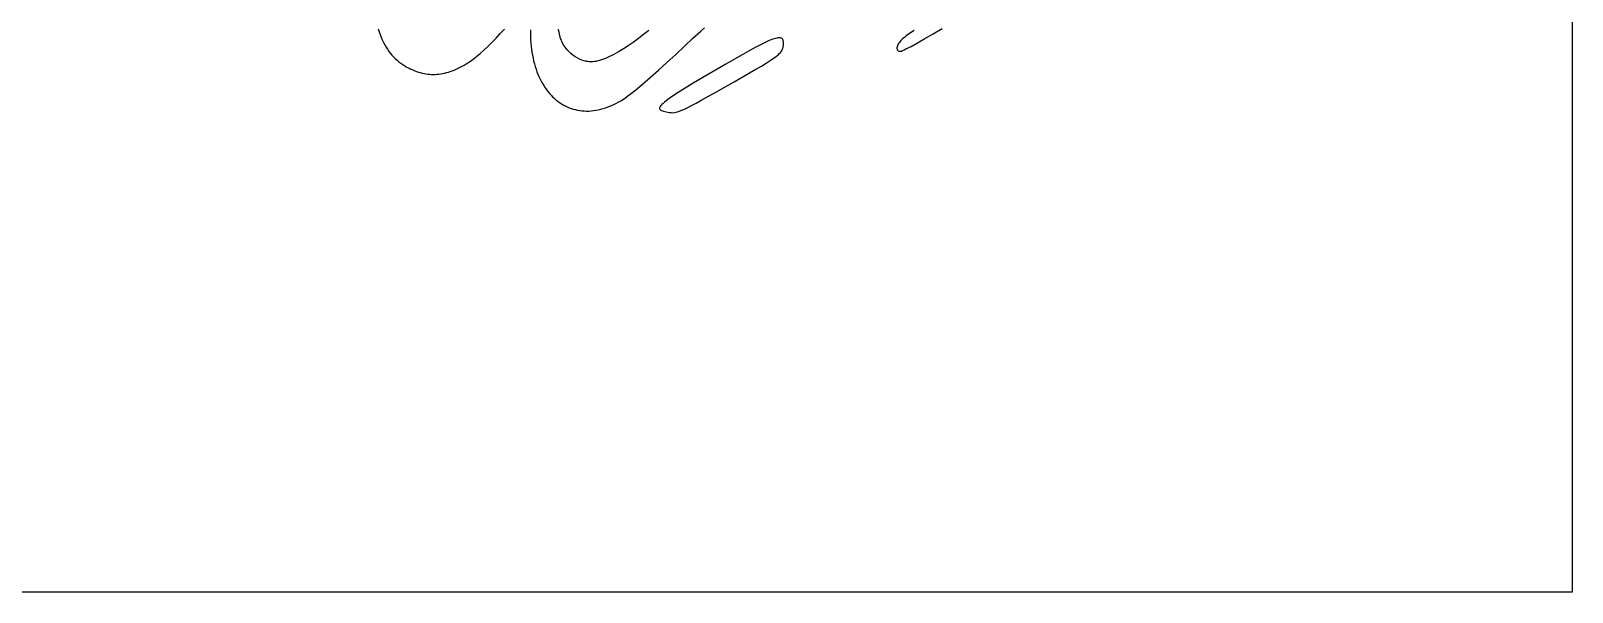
# Model space of a CAD drawing. Extents: x 0 to 1400, y 0 to 980.
# Drawn here: x 964.2 to 1400, y 0 to 158.8 of the extents above; entities that cross this region are included whole.
import ezdxf

# ---------------------------------------------------------------- set-up
doc = ezdxf.new("R2010")
doc.units = 0
doc.layers.add('Calque_par_d_faut', color=18, linetype='CONTINUOUS')

msp = doc.modelspace()

# ---------------------------------------------------------------- linework, layer by layer
at = {"layer": 'Calque_par_d_faut'}
for points in [[(0, 490), (0, 980), (700, 980), (1400, 980), (1400, 490), (1400, 0), (700, 0), (0, 0), (0, 490)], [(1163, 144.36), (1167.38, 146.86), (1169.18, 147.9), (1170.74, 148.83), (1172.08, 149.64), (1173.21, 150.36), (1174.15, 151), (1174.92, 151.56), (1175.54, 152.08), (1175.8, 152.32), (1176.02, 152.55), (1176.22, 152.78), (1176.38, 152.99), (1176.52, 153.21), (1176.64, 153.42), (1176.74, 153.64), (1176.81, 153.85), (1176.87, 154.07), (1176.92, 154.29), (1176.97, 154.75), (1176.98, 155.25), (1176.98, 155.52), (1176.96, 155.76), (1176.91, 155.98), (1176.85, 156.18), (1176.76, 156.35), (1176.66, 156.49), (1176.52, 156.61), (1176.36, 156.7), (1176.17, 156.76), (1175.96, 156.8), (1175.71, 156.8), (1175.43, 156.78), (1175.11, 156.73), (1174.76, 156.64), (1174.37, 156.53), (1173.95, 156.38), (1172.97, 156), (1171.83, 155.48), (1170.5, 154.82), (1168.97, 154.03), (1167.24, 153.08), (1165.29, 151.99), (1163.1, 150.75), (1160.68, 149.35), (1154.16, 145.54), (1151.48, 143.95), (1149.18, 142.55), (1147.22, 141.33), (1145.61, 140.27), (1144.31, 139.37), (1143.77, 138.97), (1143.31, 138.6), (1142.92, 138.26), (1142.6, 137.96), (1142.35, 137.68), (1142.16, 137.42), (1142.04, 137.19), (1141.97, 136.99), (1141.97, 136.8), (1142.02, 136.63), (1142.13, 136.48), (1142.29, 136.34), (1142.5, 136.22), (1142.76, 136.11), (1143.07, 136.02), (1143.42, 135.93), (1144.25, 135.77), (1144.74, 135.69), (1145.21, 135.64), (1145.67, 135.63), (1146.15, 135.67), (1146.68, 135.78), (1147.28, 135.95), (1147.99, 136.21), (1148.81, 136.57), (1149.79, 137.04), (1150.95, 137.63), (1152.3, 138.35), (1153.89, 139.22), (1157.84, 141.43), (1163, 144.36)]]:
    msp.add_lwpolyline(points, close=True, dxfattribs=at)
for points in [[(1062.34, 159.39), (1062.62, 158.54), (1062.91, 157.72), (1063.22, 156.95), (1063.55, 156.2), (1063.89, 155.49), (1064.25, 154.82), (1064.62, 154.17), (1065, 153.56), (1065.41, 152.97), (1065.83, 152.41), (1066.27, 151.88), (1066.73, 151.38), (1067.21, 150.91), (1067.7, 150.45), (1068.22, 150.03), (1068.75, 149.62), (1069.31, 149.24), (1069.89, 148.88), (1070.48, 148.54), (1071.1, 148.21), (1071.64, 147.96), (1072.17, 147.72), (1072.7, 147.51), (1073.23, 147.31), (1073.76, 147.13), (1074.29, 146.98), (1074.81, 146.84), (1075.34, 146.73), (1075.86, 146.63), (1076.38, 146.56), (1076.91, 146.51), (1077.43, 146.47), (1077.96, 146.46), (1078.48, 146.47), (1079.01, 146.5), (1079.54, 146.55), (1080.07, 146.62), (1080.6, 146.71), (1081.14, 146.82), (1081.68, 146.95), (1082.22, 147.11), (1082.76, 147.28), (1083.31, 147.47), (1083.86, 147.69), (1084.42, 147.93), (1084.98, 148.18), (1085.54, 148.46), (1086.11, 148.76), (1086.68, 149.08), (1087.27, 149.42), (1088.44, 150.17), (1088.84, 150.44), (1089.26, 150.75), (1090.17, 151.48), (1091.17, 152.33), (1092.24, 153.3), (1093.35, 154.36), (1094.51, 155.5), (1095.7, 156.71), (1096.89, 157.98), (1098.08, 159.27)], [(1105.45, 159.04), (1105.44, 158.09), (1105.45, 157.15), (1105.49, 156.22), (1105.55, 155.32), (1105.63, 154.43), (1105.73, 153.55), (1105.85, 152.7), (1105.99, 151.86), (1106.16, 151.04), (1106.34, 150.23), (1106.54, 149.45), (1106.76, 148.68), (1107.01, 147.94), (1107.27, 147.21), (1107.54, 146.51), (1107.84, 145.82), (1108.15, 145.15), (1108.48, 144.51), (1108.83, 143.88), (1109.19, 143.28), (1109.57, 142.7), (1109.97, 142.14), (1110.38, 141.61), (1110.81, 141.09), (1111.25, 140.6), (1111.7, 140.14), (1112.17, 139.69), (1112.65, 139.28), (1113.15, 138.88), (1113.66, 138.51), (1114.18, 138.17), (1114.71, 137.85), (1115.26, 137.55), (1115.82, 137.28), (1116.38, 137.04), (1116.96, 136.83), (1117.55, 136.64), (1118.15, 136.48), (1118.76, 136.34), (1119.38, 136.24), (1120.01, 136.16), (1120.64, 136.11), (1121.29, 136.09), (1121.94, 136.1), (1122.6, 136.14), (1123.27, 136.21), (1123.94, 136.31), (1124.62, 136.44), (1125.31, 136.6), (1126, 136.79), (1126.7, 137.01), (1127.4, 137.26), (1128.11, 137.55), (1128.82, 137.87), (1129.54, 138.22), (1130.26, 138.6), (1130.99, 139.02), (1131.71, 139.47), (1132.44, 139.96), (1132.44, 139.96), (1132.99, 140.36), (1133.65, 140.85), (1135.24, 142.13), (1137.14, 143.72), (1139.28, 145.58), (1141.61, 147.63), (1144.03, 149.83), (1146.5, 152.11), (1148.95, 154.41), (1151.3, 156.62), (1153.58, 158.67), (1154.69, 159.65)], [(1138.93, 158.91), (1137.44, 157.71), (1135.97, 156.57), (1134.51, 155.51), (1133.09, 154.53), (1131.7, 153.64), (1130.35, 152.83), (1129.05, 152.11), (1128.42, 151.79), (1127.81, 151.49), (1127.21, 151.22), (1126.63, 150.97), (1126.06, 150.75), (1125.52, 150.56), (1125, 150.4), (1124.49, 150.26), (1124.01, 150.15), (1123.55, 150.08), (1123.11, 150.03), (1122.7, 150.01), (1122.36, 150.02), (1122.02, 150.04), (1121.67, 150.08), (1121.33, 150.14), (1120.99, 150.21), (1120.65, 150.3), (1119.97, 150.52), (1119.31, 150.79), (1118.66, 151.12), (1118.03, 151.5), (1117.42, 151.92), (1116.85, 152.39), (1116.3, 152.9), (1115.79, 153.45), (1115.33, 154.03), (1114.91, 154.64), (1114.54, 155.28), (1114.37, 155.61), (1114.22, 155.94), (1114.08, 156.28), (1113.96, 156.62), (1113.71, 157.46), (1113.51, 158.35), (1113.35, 159.28)], [(1213.93, 158.89), (1212.36, 157.8), (1211.72, 157.34), (1211.18, 156.93), (1210.77, 156.59), (1210.47, 156.33), (1210.16, 156), (1209.89, 155.68), (1209.65, 155.37), (1209.46, 155.07), (1209.3, 154.78), (1209.18, 154.51), (1209.1, 154.25), (1209.05, 154.01), (1209.05, 153.79), (1209.09, 153.59), (1209.16, 153.42), (1209.27, 153.27), (1209.43, 153.16), (1209.62, 153.07), (1209.86, 153.02), (1210.13, 153), (1210.31, 153.04), (1210.63, 153.17), (1211.07, 153.37), (1211.62, 153.64), (1213.05, 154.39), (1214.84, 155.38), (1216.96, 156.58), (1219.33, 157.95), (1221.89, 159.47)]]:
    msp.add_lwpolyline(points, dxfattribs=at)

doc.saveas('drawing.dxf')
